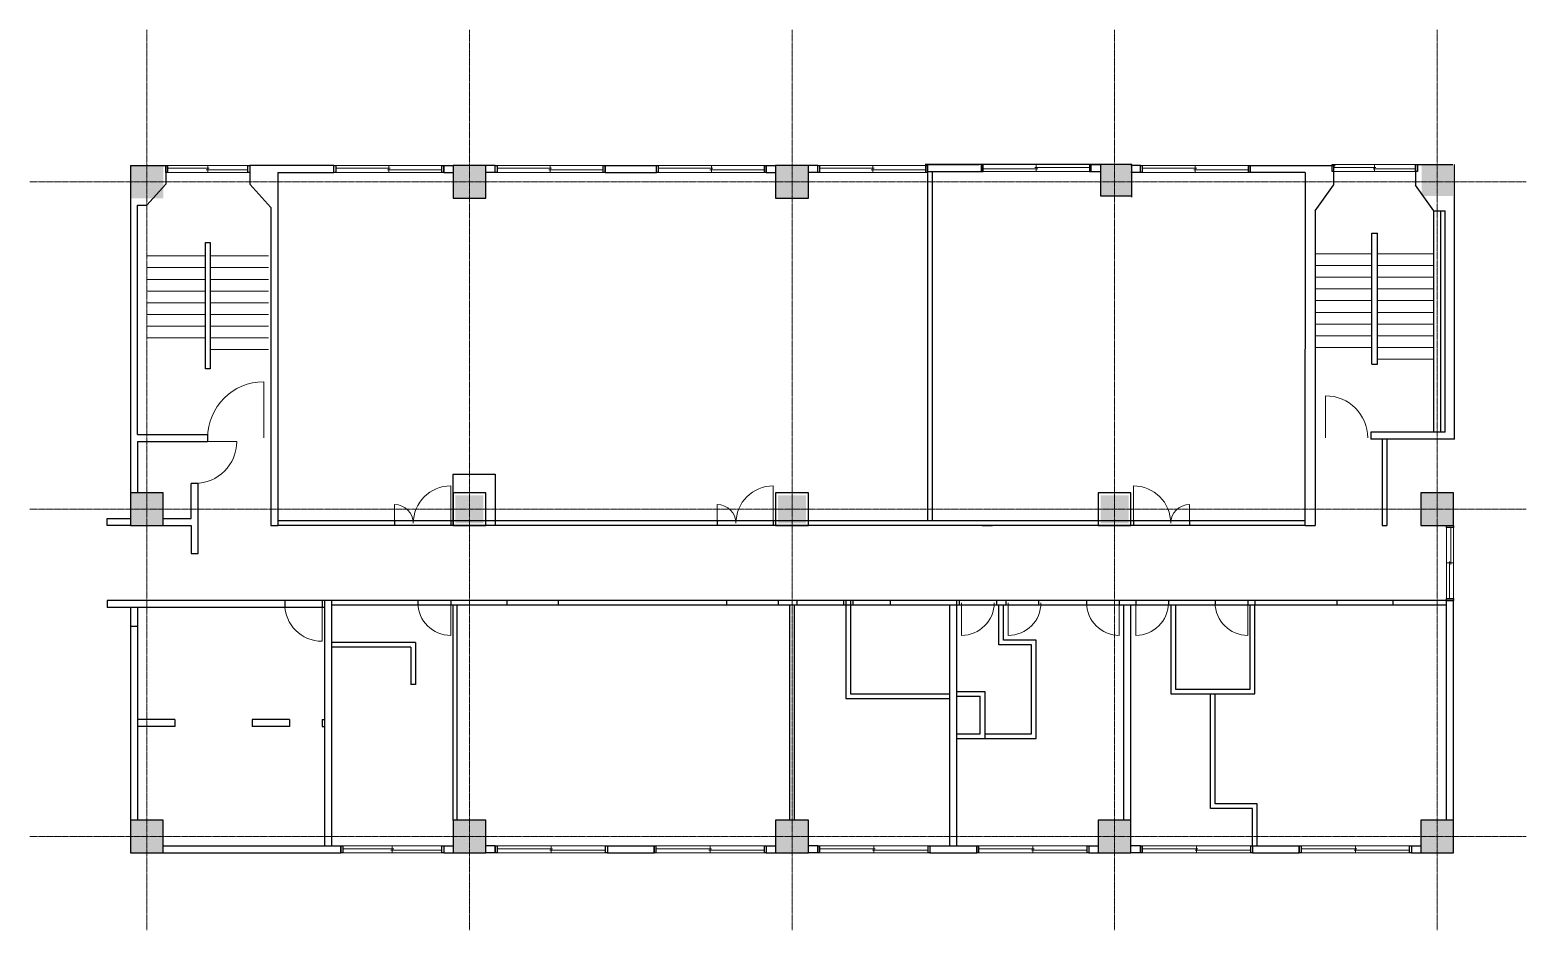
# Model space of a CAD drawing. Header units: millimetres. Extents: x -376000 to 292178, y -193032 to 188048.
# Drawn here: x -131700 to -99700, y 30750 to 49999 of the extents above; entities that cross this region are included whole.
import ezdxf

# ---------------------------------------------------------------- set-up
doc = ezdxf.new("R2010")
doc.units = ezdxf.units.MM
doc.linetypes.add('ラインタイプ-6', pattern=[5.291531, 3.175, -1.058062, 0.352704, -0.705764])
for name, color, linetype, lineweight, true_color in [('02_0.25', 1, 'Continuous', 25, 0xff0000), ('03_0.15', 7, 'Continuous', 15, 0x990099), ('04_0.10', 7, 'Continuous', 9, 0x0099ff), ('06一点鎖線', 7, 'ラインタイプ-6', 9, 0x9999ff), ('08_ハッチ・色', 7, 'Continuous', 5, 0x888888)]:
    doc.layers.add(name, color=color, linetype=linetype, lineweight=lineweight, true_color=true_color)
doc.layers.add('_解体部 (2D)', color=7, linetype='Continuous', lineweight=5)

# ---------------------------------------------------------------- blocks, each defined once
blk = doc.blocks.new('シンボル-11')
at = {"layer": '02_0.25', "flags": 128}
for points in [[(-1160, -75), (-1200, -75), (-1200, 75), (-1160, 75)], [(1200, -75), (1160, -75), (1160, 75), (1200, 75)]]:
    blk.add_lwpolyline(points, close=True, dxfattribs=at)
at = {"layer": '03_0.15'}
for p, q in [((30, 15), (-1160, 15)), ((0, 60), (0, -60)), ((1160, -15), (-30, -15))]:
    blk.add_line(p, q, dxfattribs=at)
at = {"layer": '04_0.10'}
for p, q in [((1160, 75), (-1160, 75)), ((1160, -75), (-1160, -75))]:
    blk.add_line(p, q, dxfattribs=at)
blk = doc.blocks.new('グループ-203')
at = {"layer": '02_0.25', "flags": 128}
for points in [[(-125010, 32400), (-125050, 32400), (-125050, 32550), (-125010, 32550)], [(-122850, 32400), (-122890, 32400), (-122890, 32550), (-122850, 32550)]]:
    blk.add_lwpolyline(points, close=True, dxfattribs=at)
at = {"layer": '03_0.15'}
for p, q in [((-123920, 32490), (-125010, 32490)), ((-122890, 32460), (-123980, 32460)), ((-123950, 32535), (-123950, 32415))]:
    blk.add_line(p, q, dxfattribs=at)
at = {"layer": '04_0.10'}
for p, q in [((-122890, 32550), (-125010, 32550)), ((-122890, 32400), (-125010, 32400))]:
    blk.add_line(p, q, dxfattribs=at)
blk = doc.blocks.new('グループ-204')
at = {"layer": '02_0.25', "flags": 128}
for points in [[(-101250, 39400), (-101250, 39360), (-101400, 39360), (-101400, 39400)], [(-101250, 37840), (-101250, 37800), (-101400, 37800), (-101400, 37840)]]:
    blk.add_lwpolyline(points, close=True, dxfattribs=at)
at = {"layer": '03_0.15'}
for p, q in [((-101310, 39360), (-101310, 38570)), ((-101385, 38600), (-101265, 38600)), ((-101340, 38630), (-101340, 37840))]:
    blk.add_line(p, q, dxfattribs=at)
at = {"layer": '04_0.10'}
for p, q in [((-101400, 39360), (-101400, 37840)), ((-101250, 39360), (-101250, 37840))]:
    blk.add_line(p, q, dxfattribs=at)
blk = doc.blocks.new('シンボル-13')
at = {"layer": '02_0.25', "flags": 128}
for points in [[(-1175, 75), (-1135, 75), (-1135, -75), (-1175, -75)], [(1135, 75), (1175, 75), (1175, -75), (1135, -75)]]:
    blk.add_lwpolyline(points, close=True, dxfattribs=at)
at = {"layer": '03_0.15'}
for p, q in [((-1135, 15), (30, 15)), ((0, -60), (0, 60)), ((-30, -15), (1135, -15))]:
    blk.add_line(p, q, dxfattribs=at)
at = {"layer": '04_0.10'}
for p, q in [((-1135, 75), (1135, 75)), ((-1135, -75), (1135, -75))]:
    blk.add_line(p, q, dxfattribs=at)
blk = doc.blocks.new('グループ-205')
at = {"layer": '02_0.25', "flags": 128}
for points in [[(-128795, 47100), (-128755, 47100), (-128755, 46950), (-128795, 46950)], [(-127040, 47100), (-127000, 47100), (-127000, 46950), (-127040, 46950)]]:
    blk.add_lwpolyline(points, close=True, dxfattribs=at)
at = {"layer": '03_0.15'}
for p, q in [((-128755, 47040), (-127867.5, 47040)), ((-127897.5, 46965), (-127897.5, 47085)), ((-127927.5, 47010), (-127040, 47010))]:
    blk.add_line(p, q, dxfattribs=at)
at = {"layer": '04_0.10'}
for p, q in [((-128755, 47100), (-127040, 47100)), ((-128755, 46950), (-127040, 46950))]:
    blk.add_line(p, q, dxfattribs=at)
blk = doc.blocks.new('グループ-206')
at = {"layer": '02_0.25', "flags": 128}
for points in [[(-103845.3125, 47120), (-103815.3125, 47120), (-103815.3125, 46970), (-103845.3125, 46970)], [(-102065.3125, 47120), (-102025.3125, 47120), (-102025.3125, 46970), (-102065.3125, 46970)]]:
    blk.add_lwpolyline(points, close=True, dxfattribs=at)
at = {"layer": '03_0.15'}
for p, q in [((-103815.3125, 47060), (-102910.3125, 47060)), ((-102940.3125, 46985), (-102940.3125, 47105)), ((-102970.3125, 47030), (-102065.3125, 47030))]:
    blk.add_line(p, q, dxfattribs=at)
at = {"layer": '04_0.10'}
for p, q in [((-103815.3125, 47120), (-102065.3125, 47120)), ((-103815.3125, 46970), (-102065.3125, 46970))]:
    blk.add_line(p, q, dxfattribs=at)
blk = doc.blocks.new('解体部 (2D)')
at = {"layer": '02_0.25'}
for p, q in [((-129550, 47100), (-129550, 40100)), ((-129550, 47100), (-128795, 47100)), ((-128795, 47100), (-128795, 46700)), ((-125200, 47100), (-127000, 47100)), ((-127000, 47100), (-127000, 46700)), ((-127000, 47100), (-127000, 46700)), ((-125200, 46950), (-125200, 47100)), ((-122850, 46950), (-122850, 47100)), ((-122850, 47100), (-122650, 47100)), ((-122650, 47100), (-122650, 46400)), ((-121950, 47100), (-122650, 47100)), ((-121750, 47100), (-121950, 47100)), ((-121950, 46400), (-121950, 47100)), ((-121750, 46950), (-121750, 47100)), ((-119400, 46950), (-119400, 47100)), ((-119400, 47100), (-118300, 47100)), ((-118300, 46950), (-118300, 47100)), ((-115950, 46950), (-115950, 47100)), ((-115950, 47100), (-115750, 47100)), ((-115750, 47100), (-115750, 46400)), ((-115050, 47100), (-115750, 47100)), ((-114850, 47100), (-115050, 47100)), ((-115050, 46400), (-115050, 47100)), ((-114850, 46950), (-114850, 47100)), ((-108130, 47120), (-112550, 47120)), ((-112500, 46970), (-112500, 47120)), ((-112500, 47120), (-111400, 47120)), ((-111350, 46970), (-111350, 47120)), ((-109000, 46970), (-109000, 47120)), ((-109000, 47120), (-108800, 47120)), ((-108800, 47120), (-108800, 46450)), ((-107950, 47100), (-108150, 47100)), ((-108130, 46420), (-108130, 47120)), ((-107950, 46950), (-107950, 47100)), ((-105600, 46950), (-105600, 47100)), ((-105600, 47100), (-103780, 47100)), ((-103815.312, 47120), (-103815.312, 46680)), ((-102065.312, 47120), (-102065.312, 46680)), ((-102025.312, 47120), (-101265, 47120)), ((-101230, 41250), (-101230, 47120)), ((-126400, 46950), (-126400, 39400)), ((-126400, 46950), (-125200, 46950)), ((-122850, 46950), (-122650, 46950)), ((-121750, 46950), (-121950, 46950)), ((-119400, 46950), (-118300, 46950)), ((-115950, 46950), (-115750, 46950)), ((-114850, 46950), (-115050, 46950)), ((-112500, 46970), (-112500, 39500)), ((-112500, 46970), (-111330, 46970)), ((-112400, 46970), (-112400, 39500)), ((-109000, 46970), (-108800, 46970)), ((-107950, 46950), (-108150, 46950)), ((-104425, 46949.999), (-105600, 46950)), ((-104425, 46949.999), (-104429.991, 39400)), ((-129550, 46400), (-129550, 40100)), ((-128795, 46700), (-129200, 46250)), ((-127000, 46700), (-126550, 46200)), ((-127000, 46700), (-126550, 46200)), ((-122650, 46400), (-121950, 46400)), ((-115750, 46400), (-115050, 46400)), ((-108800, 46450), (-108130, 46450)), ((-104210.625, 46130), (-103815.312, 46680)), ((-101670, 46130), (-102065.312, 46680)), ((-129400, 41350), (-129400, 46250)), ((-129400, 46250), (-129200, 46250)), ((-126550, 46200), (-126550, 39400)), ((-104210.625, 46130), (-104209.991, 39400)), ((-101670, 41400), (-101670, 46130)), ((-101670, 46130), (-101430, 46130)), ((-101670, 46130), (-101430, 46130)), ((-101670, 46130), (-101430, 46130)), ((-101520, 41400), (-101520, 46130)), ((-101430, 41400), (-101430, 46130)), ((-103000, 42850), (-103000, 45650)), ((-103000, 45650), (-102880, 45650)), ((-103000, 42850), (-103000, 45650)), ((-103000, 45650), (-102880, 45650)), ((-103000, 42850), (-103000, 45650)), ((-103000, 45650), (-102880, 45650)), ((-103000, 42850), (-103000, 45650)), ((-103000, 45650), (-102880, 45650)), ((-102880, 42850), (-102880, 45650)), ((-102880, 42850), (-102880, 45650)), ((-102880, 42850), (-102880, 45650)), ((-102880, 42850), (-102880, 45650)), ((-103000, 42850), (-102880, 42850)), ((-103000, 42850), (-102880, 42850)), ((-103000, 42850), (-102880, 42850)), ((-103000, 42850), (-102880, 42850)), ((-129400, 41350), (-127900, 41350)), ((-127900, 41350), (-127900, 41200)), ((-101670, 41400), (-103020, 41400)), ((-103020, 41400), (-103020, 41250)), ((-101430, 41400), (-101670, 41400)), ((-101430, 41400), (-101670, 41400)), ((-101430, 41400), (-101670, 41400)), ((-129400, 41200), (-129400, 40100)), ((-129400, 41200), (-127900, 41200)), ((-101670, 41250), (-103020, 41250)), ((-102775, 41250), (-102775, 39400)), ((-102675, 41250), (-102675, 39400)), ((-101230, 41250), (-101670, 41250)), ((-122650, 39400), (-122650, 40500)), ((-122650, 40500), (-121750, 40500)), ((-121750, 40500), (-121750, 39400)), ((-129550, 40100), (-129550, 39400)), ((-128850, 40100), (-129550, 40100)), ((-128850, 39400), (-128850, 40100)), ((-128100, 40300), (-128250, 40300)), ((-128250, 39550), (-128250, 40300)), ((-128100, 38800), (-128100, 40300)), ((-122650, 40100), (-122650, 39400)), ((-121950, 40100), (-122650, 40100)), ((-121950, 39400), (-121950, 40100)), ((-115750, 40100), (-115750, 39400)), ((-115050, 40100), (-115750, 40100)), ((-115050, 39400), (-115050, 40100)), ((-108850, 40100), (-108850, 39400)), ((-108150, 40100), (-108850, 40100)), ((-108150, 39400), (-108150, 40100)), ((-101950, 40100), (-101950, 39400)), ((-101250, 40100), (-101950, 40100)), ((-101250, 39400), (-101250, 40100)), ((-130050, 39400), (-130050, 39550)), ((-130050, 39550), (-129550, 39550)), ((-129550, 39400), (-130050, 39400)), ((-129550, 39400), (-128850, 39400)), ((-128850, 39550), (-128250, 39550)), ((-128850, 39400), (-128250, 39400)), ((-128250, 39400), (-128250, 38800)), ((-126550, 39400), (-126400, 39400)), ((-104425, 39500), (-126400, 39500)), ((-104425, 39400), (-126400, 39400)), ((-123900, 39500), (-123900, 39400)), ((-122700, 39500), (-122700, 39400)), ((-122650, 39400), (-121950, 39400)), ((-117000, 39500), (-117000, 39400)), ((-115800, 39500), (-115800, 39400)), ((-115750, 39400), (-115050, 39400)), ((-111329.991, 39400), (-111109.991, 39400)), ((-108850, 39400), (-108150, 39400)), ((-108100, 39500), (-108100, 39400)), ((-106900, 39500), (-106900, 39400)), ((-106900, 39500), (-106900, 39400)), ((-104425, 39400), (-104209.991, 39400)), ((-102775, 39400), (-102675, 39400)), ((-101950, 39400), (-101250, 39400)), ((-128250, 38800), (-128100, 38800)), ((-101400, 37800), (-130050, 37800)), ((-130050, 37800), (-130050, 37650)), ((-126250, 37800), (-126250, 37650)), ((-125450, 37800), (-125450, 37650)), ((-125400, 37800), (-125400, 32550)), ((-125250, 37800), (-125250, 32550)), ((-123400, 37800), (-123400, 37700)), ((-122700, 37800), (-122700, 37700)), ((-121500, 37800), (-121500, 37700)), ((-120400, 37800), (-120400, 37700)), ((-116800, 37800), (-116800, 37700)), ((-115700, 37800), (-115700, 37700)), ((-115300, 37800), (-115300, 37700)), ((-114300, 37800), (-114300, 37700)), ((-114250, 37800), (-114250, 35700)), ((-114150, 37800), (-114150, 35800)), ((-114100, 37800), (-114100, 37700)), ((-113300, 37800), (-113300, 37700)), ((-111875, 32550), (-111875, 37800)), ((-111825, 37800), (-111825, 37700)), ((-111025, 37800), (-111025, 37700)), ((-110825, 37800), (-110825, 37700)), ((-110125, 37800), (-110125, 37700)), ((-109100, 37800), (-109100, 37700)), ((-108400, 37800), (-108400, 37700)), ((-108050, 37800), (-108050, 37700)), ((-107350, 37800), (-107350, 37700)), ((-106350, 37800), (-106350, 37700)), ((-105650, 37800), (-105650, 37700)), ((-105500, 37800), (-105500, 37700)), ((-105500, 37800), (-105500, 37700)), ((-103750, 37800), (-103750, 37700)), ((-102550, 37800), (-102550, 37700)), ((-101400, 33100), (-101400, 37800)), ((-101400, 37800), (-101250, 37800)), ((-101250, 33100), (-101250, 37800)), ((-125400, 37650), (-130050, 37650)), ((-129550, 37650), (-129550, 37250)), ((-129400, 37650), (-129400, 37250)), ((-101400, 37700), (-125250, 37700)), ((-122650, 33100), (-122650, 37700)), ((-122560, 33100), (-122560, 37700)), ((-115450, 33100), (-115450, 37700)), ((-115350, 33100), (-115350, 37700)), ((-112025, 32550), (-112025, 37700)), ((-110975, 36850), (-110975, 37700)), ((-110875, 36950), (-110875, 37700)), ((-108300, 33100), (-108300, 37700)), ((-108150, 33100), (-108150, 37700)), ((-107300, 37700), (-107300, 35800)), ((-107200, 37700), (-107200, 35900)), ((-105600, 35900), (-105600, 37700)), ((-105500, 35800), (-105500, 37700)), ((-129550, 37250), (-129400, 37250)), ((-129550, 37250), (-129550, 33100)), ((-129400, 37250), (-129400, 33100)), ((-123450, 36900), (-125250, 36900)), ((-123550, 36800), (-125250, 36800)), ((-123550, 36800), (-123550, 36000)), ((-123450, 36900), (-123450, 36000)), ((-110275, 36850), (-110975, 36850)), ((-110175, 36950), (-110875, 36950)), ((-110275, 34950), (-110275, 36850)), ((-110175, 34850), (-110175, 36950)), ((-123450, 36000), (-123550, 36000)), ((-111875, 35850), (-111275, 35850)), ((-111275, 35850), (-111275, 34850)), ((-107200, 35900), (-105600, 35900)), ((-114250, 35700), (-112025, 35700)), ((-114150, 35800), (-112025, 35800)), ((-111875, 35750), (-111375, 35750)), ((-111375, 34950), (-111375, 35750)), ((-107300, 35800), (-105500, 35800)), ((-106450, 33350), (-106450, 35800)), ((-106350, 33450), (-106350, 35800)), ((-128600, 35250), (-129400, 35250)), ((-128600, 35250), (-128600, 35100)), ((-126950, 35250), (-126950, 35100)), ((-126150, 35250), (-126950, 35250)), ((-126150, 35250), (-126150, 35100)), ((-125450, 35250), (-125450, 35100)), ((-125450, 35250), (-125400, 35250)), ((-128600, 35100), (-129400, 35100)), ((-126150, 35100), (-126950, 35100)), ((-125450, 35100), (-125400, 35100)), ((-111875, 34950), (-111375, 34950)), ((-111275, 34950), (-110275, 34950)), ((-111875, 34850), (-111275, 34850)), ((-111275, 34850), (-110175, 34850)), ((-105550, 33350), (-106450, 33350)), ((-105450, 33450), (-106350, 33450)), ((-105550, 32550), (-105550, 33350)), ((-105450, 32550), (-105450, 33450)), ((-129550, 33100), (-129550, 32400)), ((-128850, 33100), (-129550, 33100)), ((-128850, 32400), (-128850, 33100)), ((-122650, 33100), (-122650, 32400)), ((-121950, 33100), (-122650, 33100)), ((-121950, 32400), (-121950, 33100)), ((-115750, 33100), (-115750, 32400)), ((-115050, 33100), (-115750, 33100)), ((-115050, 32400), (-115050, 33100)), ((-108850, 33100), (-108850, 32400)), ((-108150, 33100), (-108850, 33100)), ((-108150, 32400), (-108150, 33100)), ((-101950, 33100), (-101950, 32400)), ((-101250, 33100), (-101950, 33100)), ((-101250, 32400), (-101250, 33100)), ((-129550, 32400), (-128850, 32400)), ((-128850, 32550), (-125050, 32550)), ((-128850, 32400), (-125050, 32400)), ((-125050, 32550), (-125050, 32400)), ((-122850, 32550), (-122650, 32550)), ((-122850, 32550), (-122850, 32400)), ((-122850, 32400), (-122650, 32400)), ((-122650, 32400), (-121950, 32400)), ((-121750, 32550), (-121950, 32550)), ((-121750, 32400), (-121950, 32400)), ((-121750, 32550), (-121750, 32400)), ((-121750, 32550), (-121750, 32400)), ((-119350, 32550), (-119350, 32400)), ((-119350, 32550), (-119350, 32400)), ((-119350, 32550), (-118350, 32550)), ((-119350, 32400), (-118350, 32400)), ((-118350, 32550), (-118350, 32400)), ((-115950, 32550), (-115950, 32400)), ((-115950, 32550), (-115750, 32550)), ((-115950, 32400), (-115750, 32400)), ((-115750, 32400), (-115050, 32400)), ((-114850, 32550), (-115050, 32550)), ((-114850, 32400), (-115050, 32400)), ((-114850, 32550), (-114850, 32400)), ((-112450, 32550), (-112450, 32400)), ((-112450, 32550), (-111450, 32550)), ((-112450, 32400), (-111450, 32400)), ((-111450, 32550), (-111450, 32400)), ((-109050, 32550), (-109050, 32400)), ((-109050, 32550), (-108850, 32550)), ((-109050, 32400), (-108850, 32400)), ((-108850, 32400), (-108150, 32400)), ((-107950, 32550), (-108150, 32550)), ((-107950, 32400), (-108150, 32400)), ((-107950, 32550), (-107950, 32400)), ((-105550, 32550), (-105550, 32400)), ((-105550, 32550), (-104550, 32550)), ((-105550, 32400), (-104550, 32400)), ((-104550, 32550), (-104550, 32400)), ((-102150, 32550), (-102150, 32400)), ((-102150, 32550), (-101950, 32550)), ((-102150, 32400), (-101950, 32400)), ((-101950, 32400), (-101250, 32400))]:
    blk.add_line(p, q, dxfattribs=at)
at = {"layer": '02_0.25', "flags": 128}
blk.add_lwpolyline([(-127947.5, 45450), (-127847.5, 45450), (-127847.5, 42750), (-127947.5, 42750)], close=True, dxfattribs=at)
at = {"layer": '04_0.10'}
for p, q in [((-129200, 45165.46), (-127947.5, 45165.46)), ((-127847.5, 45165.46), (-126595, 45165.46)), ((-104210, 45210), (-103000, 45210)), ((-104210, 45210), (-103000, 45210)), ((-104210, 45210), (-103000, 45210)), ((-104210, 45210), (-103000, 45210)), ((-102880, 45210), (-101670, 45210)), ((-102880, 45210), (-101670, 45210)), ((-102880, 45210), (-101670, 45210)), ((-102880, 45210), (-101670, 45210)), ((-129200, 44915.46), (-127947.5, 44915.46)), ((-127847.5, 44915.46), (-126595, 44915.46)), ((-104210, 44960), (-103000, 44960)), ((-104210, 44960), (-103000, 44960)), ((-104210, 44960), (-103000, 44960)), ((-104210, 44960), (-103000, 44960)), ((-102880, 44960), (-101670, 44960)), ((-102880, 44960), (-101670, 44960)), ((-102880, 44960), (-101670, 44960)), ((-102880, 44960), (-101670, 44960)), ((-129200, 44665.46), (-127947.5, 44665.46)), ((-127847.5, 44665.46), (-126595, 44665.46)), ((-104210, 44710), (-103000, 44710)), ((-104210, 44710), (-103000, 44710)), ((-104210, 44710), (-103000, 44710)), ((-104210, 44710), (-103000, 44710)), ((-102880, 44710), (-101670, 44710)), ((-102880, 44710), (-101670, 44710)), ((-102880, 44710), (-101670, 44710)), ((-102880, 44710), (-101670, 44710)), ((-129200, 44415.46), (-127947.5, 44415.46)), ((-129200, 44165.46), (-127947.5, 44165.46)), ((-127847.5, 44415.46), (-126595, 44415.46)), ((-127847.5, 44165.46), (-126595, 44165.46)), ((-104210, 44460), (-103000, 44460)), ((-104210, 44460), (-103000, 44460)), ((-104210, 44460), (-103000, 44460)), ((-104210, 44460), (-103000, 44460)), ((-104210, 44210), (-103000, 44210)), ((-104210, 44210), (-103000, 44210)), ((-104210, 44210), (-103000, 44210)), ((-104210, 44210), (-103000, 44210)), ((-102880, 44460), (-101670, 44460)), ((-102880, 44460), (-101670, 44460)), ((-102880, 44460), (-101670, 44460)), ((-102880, 44460), (-101670, 44460)), ((-102880, 44210), (-101670, 44210)), ((-102880, 44210), (-101670, 44210)), ((-102880, 44210), (-101670, 44210)), ((-102880, 44210), (-101670, 44210)), ((-129200, 43915.46), (-127947.5, 43915.46)), ((-127847.5, 43915.46), (-126595, 43915.46)), ((-104210, 43960), (-103000, 43960)), ((-104210, 43960), (-103000, 43960)), ((-104210, 43960), (-103000, 43960)), ((-104210, 43960), (-103000, 43960)), ((-102880, 43960), (-101670, 43960)), ((-102880, 43960), (-101670, 43960)), ((-102880, 43960), (-101670, 43960)), ((-102880, 43960), (-101670, 43960)), ((-129200, 43665.46), (-127947.5, 43665.46)), ((-127847.5, 43665.46), (-126595, 43665.46)), ((-104210, 43710), (-103000, 43710)), ((-104210, 43710), (-103000, 43710)), ((-104210, 43710), (-103000, 43710)), ((-104210, 43710), (-103000, 43710)), ((-102880, 43710), (-101670, 43710)), ((-102880, 43710), (-101670, 43710)), ((-102880, 43710), (-101670, 43710)), ((-102880, 43710), (-101670, 43710)), ((-129200, 43415.46), (-127947.5, 43415.46)), ((-127847.5, 43415.46), (-126595, 43415.46)), ((-104210, 43460), (-103000, 43460)), ((-104210, 43460), (-103000, 43460)), ((-104210, 43460), (-103000, 43460)), ((-104210, 43460), (-103000, 43460)), ((-104210, 43210), (-103000, 43210)), ((-104210, 43210), (-103000, 43210)), ((-104210, 43210), (-103000, 43210)), ((-104210, 43210), (-103000, 43210)), ((-102880, 43460), (-101670, 43460)), ((-102880, 43460), (-101670, 43460)), ((-102880, 43460), (-101670, 43460)), ((-102880, 43460), (-101670, 43460)), ((-102880, 43210), (-101670, 43210)), ((-102880, 43210), (-101670, 43210)), ((-102880, 43210), (-101670, 43210)), ((-102880, 43210), (-101670, 43210)), ((-127847.5, 43165.46), (-126595, 43165.46)), ((-102880, 42960), (-101670, 42960)), ((-102880, 42960), (-101670, 42960)), ((-102880, 42960), (-101670, 42960)), ((-102880, 42960), (-101670, 42960)), ((-126700, 41275), (-126700, 42475)), ((-103986.661, 41275), (-103986.661, 42175)), ((-128175, 41200), (-127275, 41200)), ((-122700, 39450), (-122700, 40250)), ((-115800, 39450), (-115800, 40250)), ((-108100, 39450), (-108100, 40250)), ((-123900, 39450), (-123900, 39850)), ((-117000, 39450), (-117000, 39850)), ((-106900, 39450), (-106900, 39850)), ((-125450, 37725), (-125450, 36925)), ((-122700, 37750), (-122700, 37050)), ((-111775, 37750), (-111775, 37050)), ((-110775, 37750), (-110775, 37050)), ((-108400, 37750), (-108400, 37050)), ((-108050, 37750), (-108050, 37050)), ((-105650, 37750), (-105650, 37050))]:
    blk.add_line(p, q, dxfattribs=at)
for centre, radius, start, end in [((-126700, 41275), 1200, 90, 180), ((-103986.661, 41275), 900, 0, 90), ((-128175, 41200), 900, 270, 0), ((-122700, 39450), 800, 90, 180), ((-115800, 39450), 800, 90, 180), ((-108100, 39450), 800, 0, 90), ((-123900, 39450), 400, 0, 90), ((-117000, 39450), 400, 0, 90), ((-106900, 39450), 400, 90, 180), ((-125450, 37725), 800, 180, 270), ((-125450, 37725), 800, 180, 270), ((-122700, 37750), 700, 180, 270), ((-111775, 37750), 700, 270, 0), ((-110775, 37750), 700, 270, 0), ((-108400, 37750), 700, 180, 270), ((-108050, 37750), 700, 270, 0), ((-105650, 37750), 700, 180, 270)]:
    blk.add_arc(centre, radius, start, end, dxfattribs=at)
at = {"layer": '06一点鎖線'}
for p, q in [((-129200, 30750), (-129200, 49999.199)), ((-122300, 30750), (-122300, 49999.199)), ((-115400, 30750), (-115400, 49999.199)), ((-108500, 30750), (-108500, 49999.199)), ((-101600, 30750), (-101600, 49999.199)), ((-131700, 46750), (-99700, 46750)), ((-131700, 46750), (-99700, 46750)), ((-131700, 39750), (-99700, 39750)), ((-131700, 39750), (-99700, 39750)), ((-131700, 32750), (-99700, 32750)), ((-131700, 32750), (-99700, 32750)), ((-131700, 32750), (-99700, 32750)), ((-131700, 32750), (-99700, 32750))]:
    blk.add_line(p, q, dxfattribs=at)
at = {"layer": '08_ハッチ・色', "color": 253, "transparency": 33554687}
for points in [[(-129550, 46400), (-128850, 46400), (-129550, 47100), (-128850, 47100)], [(-122650, 46400), (-121950, 46400), (-122650, 47100), (-121950, 47100)], [(-115750, 46400), (-115050, 46400), (-115750, 47100), (-115050, 47100)], [(-108800, 47120), (-108130, 47120), (-108800, 46450), (-108130, 46450)], [(-101935, 47120), (-101265, 47120), (-101935, 46450), (-101265, 46450)], [(-129550, 39400), (-128850, 39400), (-129550, 40100), (-128850, 40100)], [(-122600, 39450), (-122000, 39450), (-122600, 40050), (-122000, 40050)], [(-115700, 39450), (-115100, 39450), (-115700, 40050), (-115100, 40050)], [(-108800, 39450), (-108200, 39450), (-108800, 40050), (-108200, 40050)], [(-101950, 39400), (-101250, 39400), (-101950, 40100), (-101250, 40100)], [(-129550, 32400), (-128850, 32400), (-129550, 33100), (-128850, 33100)], [(-122650, 32400), (-121950, 32400), (-122650, 33100), (-121950, 33100)], [(-115750, 32400), (-115050, 32400), (-115750, 33100), (-115050, 33100)], [(-108850, 32400), (-108150, 32400), (-108850, 33100), (-108150, 33100)], [(-101950, 32400), (-101250, 32400), (-101950, 33100), (-101250, 33100)]]:
    blk.add_solid(points, dxfattribs=at)
at = {"layer": '02_0.25', "color": 7}
for name, p in [('グループ-205', (0, 0)), ('シンボル-13', (-124025, 47025)), ('シンボル-13', (-120575, 47025)), ('シンボル-13', (-117125, 47025)), ('シンボル-13', (-113675, 47025)), ('シンボル-13', (-106775, 47025)), ('グループ-206', (0, 0)), ('グループ-204', (0, 0)), ('グループ-203', (0, 0)), ('シンボル-11', (-120550, 32475)), ('シンボル-11', (-117150, 32475)), ('シンボル-11', (-113650, 32475)), ('シンボル-11', (-110250, 32475)), ('シンボル-11', (-106750, 32475)), ('シンボル-11', (-103350, 32475))]:
    blk.add_blockref(name, p, dxfattribs=at)
at = {"layer": '02_0.25', "color": 7, "xscale": -1}
blk.add_blockref('シンボル-13', (-110175, 47045), dxfattribs=at)

msp = doc.modelspace()

# ---------------------------------------------------------------- block references
at = {"layer": '_解体部 (2D)'}
msp.add_blockref('解体部 (2D)', (0, 0), dxfattribs=at)

doc.saveas('drawing.dxf')
